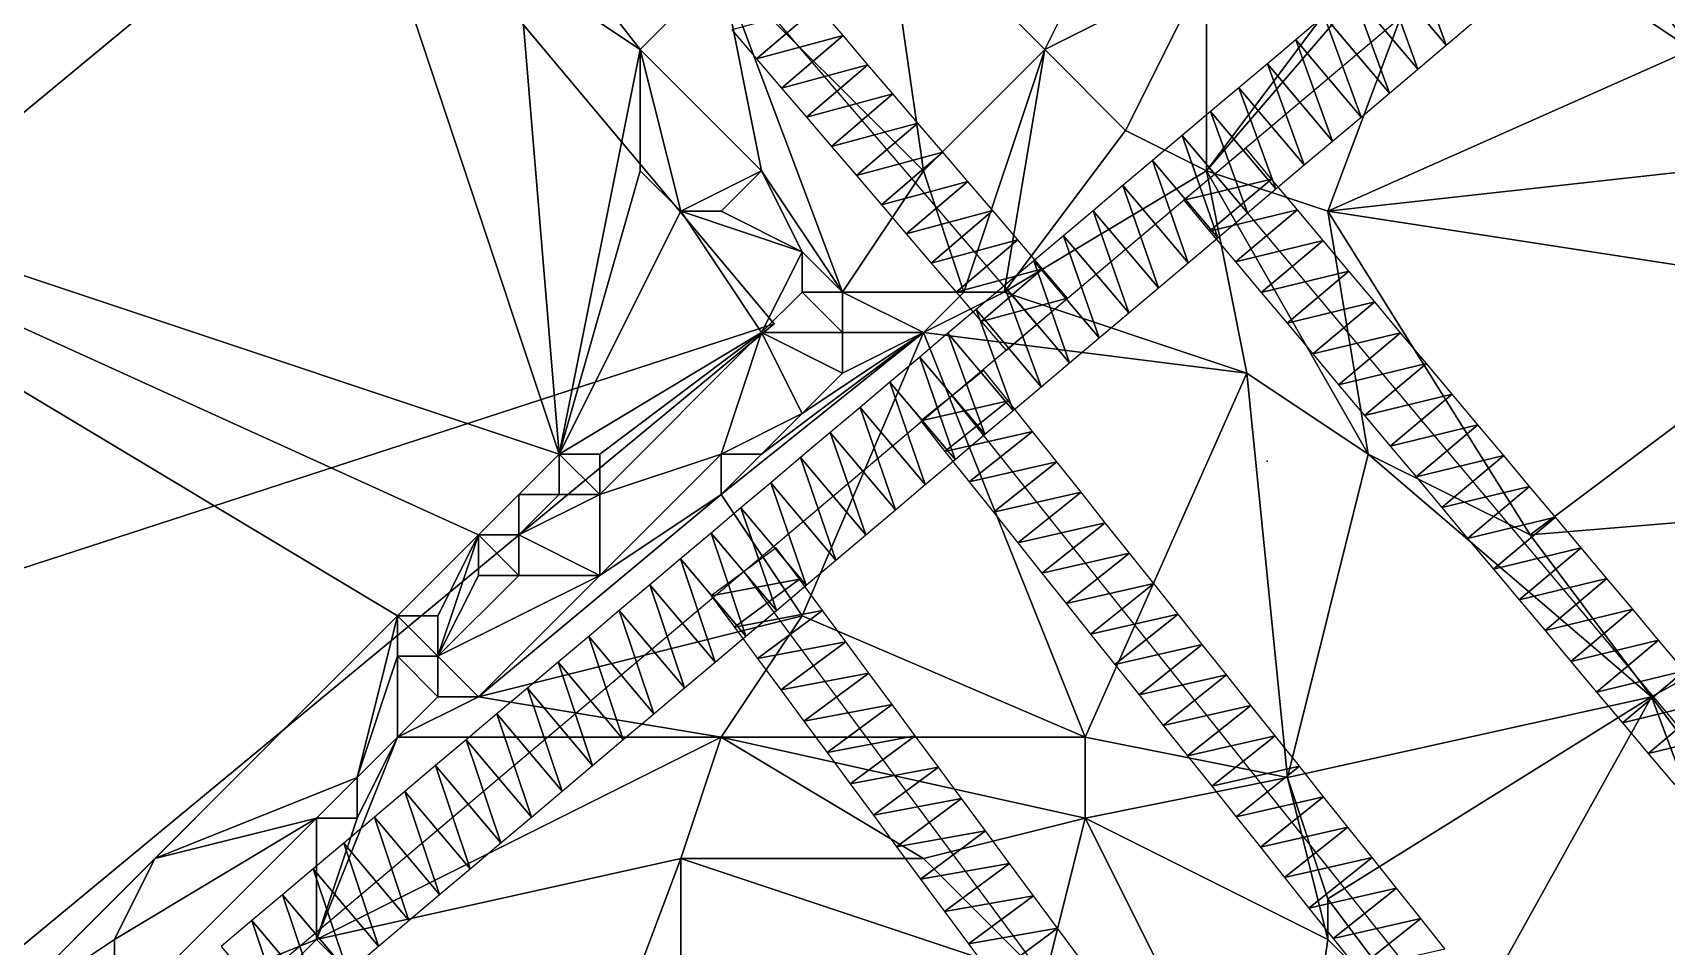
# Model space of a CAD drawing. Header units: metres. Extents: x -1103 to 901, y -902 to 905.
# Drawn here: x 2 to 82.7, y 815.7 to 860.8 of the extents above; entities that cross this region are included whole.
import ezdxf

# ---------------------------------------------------------------- set-up
doc = ezdxf.new("R2010")
doc.units = ezdxf.units.M
for name, color, linetype in [('OSM_BUILDING_FOOTPRINTS', 7, 'CONTINUOUS'), ('OSM_BUILDING_ROOFS', 1, 'CONTINUOUS'), ('OSM_BUILDING_WALLS', 8, 'CONTINUOUS'), ('OSM_ROAD_AXES', 2, 'CONTINUOUS'), ('OSM_ROAD_SURFACE', 9, 'CONTINUOUS'), ('OSM_TERRAIN', 3, 'CONTINUOUS'), ('OSM_TREES', 3, 'CONTINUOUS')]:
    doc.layers.add(name, color=color, linetype=linetype)

msp = doc.modelspace()

# ---------------------------------------------------------------- linework, layer by layer
at = {"layer": 'OSM_BUILDING_FOOTPRINTS'}
msp.add_polyline3d([(18.25, 870.741, 10.543), (38.622, 846.444, 10.543), (-22.97, 795.484, 10.543), (-43.342, 819.781, 10.543), (18.25, 870.741, 10.543)], close=True, dxfattribs=at)
at = {"layer": 'OSM_BUILDING_ROOFS'}
for points in [[(38.622, 846.444, 34.943), (18.25, 870.741, 34.943), (-43.342, 819.781, 34.943)], [(38.622, 846.444, 34.943), (-43.342, 819.781, 34.943), (-22.97, 795.484, 34.943)]]:
    msp.add_3dface(points, dxfattribs=at)
at = {"layer": 'OSM_BUILDING_WALLS'}
for points in [[(18.25, 870.741, 10.543), (-43.342, 819.781, 10.543), (-43.342, 819.781, 34.943)], [(18.25, 870.741, 10.543), (-43.342, 819.781, 34.943), (18.25, 870.741, 34.943)], [(38.622, 846.444, 10.543), (18.25, 870.741, 10.543), (18.25, 870.741, 34.943)], [(38.622, 846.444, 10.543), (18.25, 870.741, 34.943), (38.622, 846.444, 34.943)], [(-22.97, 795.484, 10.543), (38.622, 846.444, 10.543), (38.622, 846.444, 34.943)], [(-22.97, 795.484, 10.543), (38.622, 846.444, 34.943), (-22.97, 795.484, 34.943)]]:
    msp.add_3dface(points, dxfattribs=at)
at = {"layer": 'OSM_ROAD_AXES'}
for points in [[(122.704, 900, 14.924), (119.46, 899.394, 14.933), (106.482, 892.704, 14.527), (74.459, 865.687, 12.272), (60.41, 853.832, 10.881), (51.611, 846.411, 10.251), (47.432, 842.883, 10.112), (37.119, 834.18, 9.665), (-27.977, 779.25, 22.168), (-47.145, 763.081, 20.766), (-119.813, 701.759, 11.666), (-283.232, 563.809, 11.554), (-361.261, 499.721, 16.837), (-381.478, 480.954, 12.537), (-457.418, 416.977, 14.011)], [(51.611, 846.411, 10.251), (36.809, 863.718, 12.188), (5.789, 900, 13.1)], [(60.41, 853.832, 10.881), (87.204, 821.915, 12.558), (89.868, 818.089, 12.807), (91.206, 815.435, 12.971), (91.349, 813.223, 13.067), (90.023, 811.752, 13.085), (81.865, 805.869, 13.694), (79.942, 805.271, 13.781), (78.162, 805.57, 13.688), (76.228, 806.753, 13.538), (47.432, 842.883, 10.112)], [(37.119, 834.18, 9.665), (46.283, 821.772, 9.811), (55.778, 808.954, 11.982), (62.443, 800.56, 13.729), (66.157, 794.677, 14.245)]]:
    msp.add_polyline3d(points, dxfattribs=at)
at = {"layer": 'OSM_ROAD_SURFACE'}
for points in [[(70.037, 865.226, 12.06), (68.632, 864.041, 11.938), (71.856, 860.22, 11.775)], [(70.037, 865.226, 12.06), (71.856, 860.22, 11.775), (73.261, 861.405, 11.946)], [(68.632, 864.041, 11.938), (67.227, 862.855, 11.722), (70.452, 859.034, 11.604)], [(68.632, 864.041, 11.938), (70.452, 859.034, 11.604), (71.856, 860.22, 11.775)], [(67.227, 862.855, 11.722), (65.822, 861.67, 11.5), (69.047, 857.848, 11.432)], [(67.227, 862.855, 11.722), (69.047, 857.848, 11.432), (70.452, 859.034, 11.604)], [(40.796, 862.134, 11.922), (36.523, 860.976, 12.015), (37.756, 859.534, 11.862)], [(42.03, 860.691, 11.727), (40.796, 862.134, 11.922), (37.756, 859.534, 11.862)], [(65.822, 861.67, 11.5), (64.417, 860.484, 11.387), (67.642, 856.663, 11.266)], [(65.822, 861.67, 11.5), (67.642, 856.663, 11.266), (69.047, 857.848, 11.432)], [(42.03, 860.691, 11.727), (37.756, 859.534, 11.862), (38.99, 858.092, 11.674)], [(43.263, 859.249, 11.532), (42.03, 860.691, 11.727), (38.99, 858.092, 11.674)], [(64.417, 860.484, 11.387), (63.012, 859.299, 11.29), (66.237, 855.477, 11.144)], [(64.417, 860.484, 11.387), (66.237, 855.477, 11.144), (67.642, 856.663, 11.266)], [(43.263, 859.249, 11.532), (38.99, 858.092, 11.674), (40.223, 856.649, 11.485)], [(44.497, 857.807, 11.337), (43.263, 859.249, 11.532), (40.223, 856.649, 11.485)], [(63.012, 859.299, 11.29), (61.607, 858.113, 11.193), (64.832, 854.292, 11.021)], [(63.012, 859.299, 11.29), (64.832, 854.292, 11.021), (66.237, 855.477, 11.144)], [(61.607, 858.113, 11.193), (60.202, 856.928, 11.097), (63.427, 853.106, 10.899)], [(61.607, 858.113, 11.193), (63.427, 853.106, 10.899), (64.832, 854.292, 11.021)], [(44.497, 857.807, 11.337), (40.223, 856.649, 11.485), (41.457, 855.207, 11.297)], [(45.73, 856.364, 11.143), (44.497, 857.807, 11.337), (41.457, 855.207, 11.297)], [(45.73, 856.364, 11.143), (41.457, 855.207, 11.297), (42.69, 853.765, 11.109)], [(46.963, 854.922, 10.959), (45.73, 856.364, 11.143), (42.69, 853.765, 11.109)], [(60.202, 856.928, 11.097), (58.798, 855.742, 10.961), (62.022, 851.921, 10.9)], [(60.202, 856.928, 11.097), (62.022, 851.921, 10.9), (63.427, 853.106, 10.899)], [(58.798, 855.742, 10.961), (57.331, 854.506, 10.833), (60.555, 850.684, 10.747)], [(58.798, 855.742, 10.961), (60.555, 850.684, 10.747), (62.022, 851.921, 10.9)], [(46.963, 854.922, 10.959), (42.69, 853.765, 11.109), (43.924, 852.322, 10.921)], [(48.197, 853.48, 10.92), (46.963, 854.922, 10.959), (43.924, 852.322, 10.921)], [(58.878, 852.546, 10.822), (63.217, 853.598, 10.94), (61.941, 855.117, 11.061)], [(57.331, 854.506, 10.833), (55.865, 853.269, 10.734), (59.088, 849.447, 10.635)], [(57.331, 854.506, 10.833), (59.088, 849.447, 10.635), (60.555, 850.684, 10.747)], [(48.197, 853.48, 10.92), (43.924, 852.322, 10.921), (45.157, 850.88, 10.8)], [(49.43, 852.038, 10.866), (48.197, 853.48, 10.92), (45.157, 850.88, 10.8)], [(55.865, 853.269, 10.734), (54.398, 852.032, 10.635), (57.622, 848.21, 10.523)], [(55.865, 853.269, 10.734), (57.622, 848.21, 10.523), (59.088, 849.447, 10.635)], [(58.878, 852.546, 10.822), (60.154, 851.026, 10.758), (63.217, 853.598, 10.94)], [(60.154, 851.026, 10.758), (64.493, 852.078, 10.857), (63.217, 853.598, 10.94)], [(49.43, 852.038, 10.866), (45.157, 850.88, 10.8), (46.39, 849.438, 10.73)], [(50.664, 850.595, 10.534), (49.43, 852.038, 10.866), (46.39, 849.438, 10.73)], [(54.398, 852.032, 10.635), (52.932, 850.796, 10.535), (56.155, 846.973, 10.411)], [(54.398, 852.032, 10.635), (56.155, 846.973, 10.411), (57.622, 848.21, 10.523)], [(60.154, 851.026, 10.758), (61.43, 849.506, 10.747), (64.493, 852.078, 10.857)], [(61.43, 849.506, 10.747), (65.769, 850.558, 10.832), (64.493, 852.078, 10.857)], [(52.932, 850.796, 10.535), (51.465, 849.559, 10.436), (54.689, 845.737, 10.322)], [(52.932, 850.796, 10.535), (54.689, 845.737, 10.322), (56.155, 846.973, 10.411)], [(50.664, 850.595, 10.534), (46.39, 849.438, 10.73), (47.624, 847.996, 10.66)], [(51.897, 849.153, 10.444), (50.664, 850.595, 10.534), (47.624, 847.996, 10.66)], [(61.43, 849.506, 10.747), (62.706, 847.986, 10.779), (65.769, 850.558, 10.832)], [(62.706, 847.986, 10.779), (67.045, 849.038, 10.85), (65.769, 850.558, 10.832)], [(51.897, 849.153, 10.444), (47.624, 847.996, 10.66), (48.857, 846.553, 10.269)], [(53.131, 847.711, 10.385), (51.897, 849.153, 10.444), (48.857, 846.553, 10.269)], [(51.465, 849.559, 10.436), (49.998, 848.322, 10.364), (53.223, 844.5, 10.27)], [(51.465, 849.559, 10.436), (53.223, 844.5, 10.27), (54.689, 845.737, 10.322)], [(62.706, 847.986, 10.779), (63.982, 846.466, 10.812), (67.045, 849.038, 10.85)], [(63.982, 846.466, 10.812), (68.321, 847.518, 10.904), (67.045, 849.038, 10.85)], [(49.998, 848.322, 10.364), (48.605, 847.145, 10.283), (51.831, 843.325, 10.226)], [(49.998, 848.322, 10.364), (51.831, 843.325, 10.226), (53.223, 844.5, 10.27)], [(53.131, 847.711, 10.385), (48.857, 846.553, 10.269), (50.091, 845.111, 10.245)], [(63.982, 846.466, 10.812), (65.257, 844.946, 10.833), (68.321, 847.518, 10.904)], [(65.257, 844.946, 10.833), (69.597, 845.999, 10.957), (68.321, 847.518, 10.904)], [(48.605, 847.145, 10.283), (47.212, 845.969, 10.229), (50.438, 842.149, 10.183)], [(48.605, 847.145, 10.283), (50.438, 842.149, 10.183), (51.831, 843.325, 10.226)], [(47.212, 845.969, 10.229), (45.82, 844.794, 10.169), (49.045, 840.973, 10.139)], [(47.212, 845.969, 10.229), (49.045, 840.973, 10.139), (50.438, 842.149, 10.183)], [(65.257, 844.946, 10.833), (66.533, 843.427, 10.808), (69.597, 845.999, 10.957)], [(66.533, 843.427, 10.808), (70.873, 844.479, 11.014), (69.597, 845.999, 10.957)], [(45.82, 844.794, 10.169), (44.347, 843.55, 10.101), (47.571, 839.729, 10.071)], [(45.82, 844.794, 10.169), (47.571, 839.729, 10.071), (49.045, 840.973, 10.139)], [(66.533, 843.427, 10.808), (67.809, 841.907, 10.793), (70.873, 844.479, 11.014)], [(67.809, 841.907, 10.793), (72.149, 842.959, 11.073), (70.873, 844.479, 11.014)], [(44.347, 843.55, 10.101), (42.873, 842.307, 10.045), (46.098, 838.486, 9.98)], [(44.347, 843.55, 10.101), (46.098, 838.486, 9.98), (47.571, 839.729, 10.071)], [(50.196, 842.624, 10.19), (48.996, 844.13, 10.209), (45.868, 841.637, 10.071)], [(50.196, 842.624, 10.19), (45.868, 841.637, 10.071), (47.068, 840.131, 10.066)], [(51.396, 841.119, 10.172), (50.196, 842.624, 10.19), (47.068, 840.131, 10.066)], [(67.809, 841.907, 10.793), (69.085, 840.387, 10.847), (72.149, 842.959, 11.073)], [(69.085, 840.387, 10.847), (73.425, 841.439, 11.132), (72.149, 842.959, 11.073)], [(42.873, 842.307, 10.045), (41.4, 841.064, 9.99), (44.625, 837.243, 9.888)], [(42.873, 842.307, 10.045), (44.625, 837.243, 9.888), (46.098, 838.486, 9.98)], [(41.4, 841.064, 9.99), (39.927, 839.82, 9.934), (43.151, 835.999, 9.796)], [(41.4, 841.064, 9.99), (43.151, 835.999, 9.796), (44.625, 837.243, 9.888)], [(51.396, 841.119, 10.172), (47.068, 840.131, 10.066), (48.268, 838.626, 10.061)], [(52.596, 839.613, 10.153), (51.396, 841.119, 10.172), (48.268, 838.626, 10.061)], [(69.085, 840.387, 10.847), (70.361, 838.867, 10.901), (73.425, 841.439, 11.132)], [(70.361, 838.867, 10.901), (74.701, 839.919, 11.191), (73.425, 841.439, 11.132)], [(39.927, 839.82, 9.934), (38.453, 838.577, 9.879), (41.678, 834.756, 9.704)], [(39.927, 839.82, 9.934), (41.678, 834.756, 9.704), (43.151, 835.999, 9.796)], [(52.596, 839.613, 10.153), (48.268, 838.626, 10.061), (49.468, 837.12, 10.056)], [(53.796, 838.108, 10.134), (52.596, 839.613, 10.153), (49.468, 837.12, 10.056)], [(70.361, 838.867, 10.901), (71.637, 837.347, 11.045), (74.701, 839.919, 11.191)], [(71.637, 837.347, 11.045), (75.977, 838.399, 11.25), (74.701, 839.919, 11.191)], [(38.453, 838.577, 9.879), (36.98, 837.334, 9.823), (40.205, 833.512, 9.63)], [(38.453, 838.577, 9.879), (40.205, 833.512, 9.63), (41.678, 834.756, 9.704)], [(53.796, 838.108, 10.134), (49.468, 837.12, 10.056), (50.667, 835.615, 10.04)], [(54.995, 836.603, 10.115), (53.796, 838.108, 10.134), (50.667, 835.615, 10.04)], [(71.637, 837.347, 11.045), (72.913, 835.828, 11.195), (75.977, 838.399, 11.25)], [(72.913, 835.828, 11.195), (77.253, 836.88, 11.31), (75.977, 838.399, 11.25)], [(36.98, 837.334, 9.823), (35.507, 836.09, 9.822), (38.731, 832.269, 9.608)], [(36.98, 837.334, 9.823), (38.731, 832.269, 9.608), (40.205, 833.512, 9.63)], [(35.507, 836.09, 9.822), (33.993, 834.813, 9.838), (37.217, 830.992, 9.612)], [(35.507, 836.09, 9.822), (37.217, 830.992, 9.612), (38.731, 832.269, 9.608)], [(54.995, 836.603, 10.115), (50.667, 835.615, 10.04), (51.867, 834.11, 10.021)], [(56.195, 835.097, 10.096), (54.995, 836.603, 10.115), (51.867, 834.11, 10.021)], [(72.913, 835.828, 11.195), (74.189, 834.308, 11.316), (77.253, 836.88, 11.31)], [(74.189, 834.308, 11.316), (78.528, 835.36, 11.434), (77.253, 836.88, 11.31)], [(35.51, 832.992, 9.737), (39.873, 833.817, 9.645), (38.728, 835.368, 9.723)], [(74.189, 834.308, 11.316), (75.465, 832.788, 11.434), (78.528, 835.36, 11.434)], [(75.465, 832.788, 11.434), (79.804, 833.84, 11.595), (78.528, 835.36, 11.434)], [(33.993, 834.813, 9.838), (32.479, 833.535, 9.855), (35.703, 829.714, 9.594)], [(33.993, 834.813, 9.838), (35.703, 829.714, 9.594), (37.217, 830.992, 9.612)], [(56.195, 835.097, 10.096), (51.867, 834.11, 10.021), (53.067, 832.604, 10.002)], [(57.395, 833.592, 10.079), (56.195, 835.097, 10.096), (53.067, 832.604, 10.002)], [(35.51, 832.992, 9.737), (36.656, 831.441, 9.656), (39.873, 833.817, 9.645)], [(36.656, 831.441, 9.656), (41.019, 832.266, 9.602), (39.873, 833.817, 9.645)], [(75.465, 832.788, 11.434), (76.741, 831.268, 11.552), (79.804, 833.84, 11.595)], [(76.741, 831.268, 11.552), (81.08, 832.32, 11.756), (79.804, 833.84, 11.595)], [(32.479, 833.535, 9.855), (30.965, 832.258, 9.871), (34.19, 828.437, 9.576)], [(32.479, 833.535, 9.855), (34.19, 828.437, 9.576), (35.703, 829.714, 9.594)], [(57.395, 833.592, 10.079), (53.067, 832.604, 10.002), (54.267, 831.099, 9.983)], [(58.595, 832.086, 10.21), (57.395, 833.592, 10.079), (54.267, 831.099, 9.983)], [(30.965, 832.258, 9.871), (29.451, 830.981, 9.887), (32.676, 827.159, 9.557)], [(30.965, 832.258, 9.871), (32.676, 827.159, 9.557), (34.19, 828.437, 9.576)], [(36.656, 831.441, 9.656), (37.801, 829.89, 9.514), (41.019, 832.266, 9.602)], [(37.801, 829.89, 9.514), (42.164, 830.715, 9.599), (41.019, 832.266, 9.602)], [(58.595, 832.086, 10.21), (54.267, 831.099, 9.983), (55.467, 829.593, 9.964)], [(59.795, 830.581, 10.341), (58.595, 832.086, 10.21), (55.467, 829.593, 9.964)], [(76.741, 831.268, 11.552), (78.017, 829.748, 11.67), (81.08, 832.32, 11.756)], [(78.017, 829.748, 11.67), (82.356, 830.8, 11.917), (81.08, 832.32, 11.756)], [(29.451, 830.981, 9.887), (27.937, 829.703, 9.903), (31.162, 825.882, 9.615)], [(29.451, 830.981, 9.887), (31.162, 825.882, 9.615), (32.676, 827.159, 9.557)], [(37.801, 829.89, 9.514), (38.947, 828.338, 9.463), (42.164, 830.715, 9.599)], [(38.947, 828.338, 9.463), (43.31, 829.164, 9.606), (42.164, 830.715, 9.599)], [(59.795, 830.581, 10.341), (55.467, 829.593, 9.964), (56.666, 828.088, 10.085)], [(60.994, 829.076, 10.472), (59.795, 830.581, 10.341), (56.666, 828.088, 10.085)], [(78.017, 829.748, 11.67), (79.293, 828.228, 11.788), (82.356, 830.8, 11.917)], [(79.293, 828.228, 11.788), (83.632, 829.28, 12.078), (82.356, 830.8, 11.917)], [(27.937, 829.703, 9.903), (26.423, 828.426, 9.913), (29.648, 824.604, 9.756)], [(27.937, 829.703, 9.903), (29.648, 824.604, 9.756), (31.162, 825.882, 9.615)], [(38.947, 828.338, 9.463), (40.092, 826.787, 9.47), (43.31, 829.164, 9.606)], [(40.092, 826.787, 9.47), (44.455, 827.613, 9.613), (43.31, 829.164, 9.606)], [(60.994, 829.076, 10.472), (56.666, 828.088, 10.085), (57.866, 826.583, 10.216)], [(62.194, 827.57, 10.603), (60.994, 829.076, 10.472), (57.866, 826.583, 10.216)], [(79.293, 828.228, 11.788), (80.569, 826.709, 12.015), (83.632, 829.28, 12.078)], [(80.569, 826.709, 12.015), (84.908, 827.761, 12.234), (83.632, 829.28, 12.078)], [(26.423, 828.426, 9.913), (24.91, 827.148, 9.949), (28.134, 823.327, 9.896)], [(26.423, 828.426, 9.913), (28.134, 823.327, 9.896), (29.648, 824.604, 9.756)], [(40.092, 826.787, 9.47), (41.237, 825.236, 9.546), (44.455, 827.613, 9.613)], [(41.237, 825.236, 9.546), (45.601, 826.062, 9.62), (44.455, 827.613, 9.613)], [(62.194, 827.57, 10.603), (57.866, 826.583, 10.216), (59.066, 825.077, 10.347)], [(63.394, 826.065, 10.735), (62.194, 827.57, 10.603), (59.066, 825.077, 10.347)], [(80.569, 826.709, 12.015), (81.845, 825.189, 12.185), (84.908, 827.761, 12.234)], [(81.845, 825.189, 12.185), (86.184, 826.241, 12.389), (84.908, 827.761, 12.234)], [(24.91, 827.148, 9.949), (23.396, 825.871, 10.055), (26.62, 822.05, 10.037)], [(24.91, 827.148, 9.949), (26.62, 822.05, 10.037), (28.134, 823.327, 9.896)], [(23.396, 825.871, 10.055), (21.882, 824.593, 10.195), (25.106, 820.772, 10.177)], [(23.396, 825.871, 10.055), (25.106, 820.772, 10.177), (26.62, 822.05, 10.037)], [(41.237, 825.236, 9.546), (42.383, 823.685, 9.653), (45.601, 826.062, 9.62)], [(42.383, 823.685, 9.653), (46.746, 824.511, 9.761), (45.601, 826.062, 9.62)], [(63.394, 826.065, 10.735), (59.066, 825.077, 10.347), (60.266, 823.572, 10.548)], [(64.594, 824.559, 10.848), (63.394, 826.065, 10.735), (60.266, 823.572, 10.548)], [(81.845, 825.189, 12.185), (83.121, 823.669, 12.307), (86.184, 826.241, 12.389)], [(21.882, 824.593, 10.195), (20.368, 823.316, 10.336), (23.593, 819.495, 10.325)], [(21.882, 824.593, 10.195), (23.593, 819.495, 10.325), (25.106, 820.772, 10.177)], [(42.383, 823.685, 9.653), (43.528, 822.134, 9.742), (46.746, 824.511, 9.761)], [(43.528, 822.134, 9.742), (47.891, 822.961, 9.89), (46.746, 824.511, 9.761)], [(64.594, 824.559, 10.848), (60.266, 823.572, 10.548), (61.466, 822.066, 10.808)], [(65.794, 823.054, 11.131), (64.594, 824.559, 10.848), (61.466, 822.066, 10.808)], [(20.368, 823.316, 10.336), (18.854, 822.039, 10.477), (22.079, 818.217, 10.478)], [(20.368, 823.316, 10.336), (22.079, 818.217, 10.478), (23.593, 819.495, 10.325)], [(43.528, 822.134, 9.742), (44.675, 820.582, 9.844), (47.891, 822.961, 9.89)], [(44.675, 820.582, 9.844), (49.077, 821.36, 9.982), (47.891, 822.961, 9.89)], [(65.794, 823.054, 11.131), (61.466, 822.066, 10.808), (62.666, 820.561, 11.08)], [(66.993, 821.549, 11.469), (65.794, 823.054, 11.131), (62.666, 820.561, 11.08)], [(18.854, 822.039, 10.477), (17.34, 820.761, 10.604), (20.565, 816.94, 10.638)], [(18.854, 822.039, 10.477), (20.565, 816.94, 10.638), (22.079, 818.217, 10.478)], [(66.993, 821.549, 11.469), (62.666, 820.561, 11.08), (63.865, 819.056, 11.352)], [(68.193, 820.043, 11.806), (66.993, 821.549, 11.469), (63.865, 819.056, 11.352)], [(17.34, 820.761, 10.604), (15.826, 819.484, 10.742), (19.051, 815.662, 10.872)], [(17.34, 820.761, 10.604), (19.051, 815.662, 10.872), (20.565, 816.94, 10.638)], [(44.675, 820.582, 9.844), (45.862, 818.979, 10.078), (49.077, 821.36, 9.982)], [(45.862, 818.979, 10.078), (50.264, 819.758, 10.193), (49.077, 821.36, 9.982)], [(68.193, 820.043, 11.806), (63.865, 819.056, 11.352), (65.065, 817.55, 11.624)], [(69.393, 818.538, 12.086), (68.193, 820.043, 11.806), (65.065, 817.55, 11.624)], [(15.826, 819.484, 10.742), (14.313, 818.206, 11.039), (17.537, 814.385, 11.107)], [(15.826, 819.484, 10.742), (17.537, 814.385, 11.107), (19.051, 815.662, 10.872)], [(45.862, 818.979, 10.078), (47.049, 817.377, 10.365), (50.264, 819.758, 10.193)], [(47.049, 817.377, 10.365), (51.45, 818.156, 10.457), (50.264, 819.758, 10.193)], [(69.393, 818.538, 12.086), (65.065, 817.55, 11.624), (66.265, 816.045, 11.939)], [(70.593, 817.032, 12.341), (69.393, 818.538, 12.086), (66.265, 816.045, 11.939)], [(14.313, 818.206, 11.039), (12.799, 816.929, 11.335), (16.023, 813.107, 11.364)], [(14.313, 818.206, 11.039), (16.023, 813.107, 11.364), (17.537, 814.385, 11.107)], [(47.049, 817.377, 10.365), (48.236, 815.774, 10.652), (51.45, 818.156, 10.457)], [(48.236, 815.774, 10.652), (52.637, 816.553, 10.721), (51.45, 818.156, 10.457)], [(12.799, 816.929, 11.335), (11.285, 815.651, 11.632), (14.509, 811.83, 11.62)], [(12.799, 816.929, 11.335), (14.509, 811.83, 11.62), (16.023, 813.107, 11.364)], [(70.593, 817.032, 12.341), (66.265, 816.045, 11.939), (67.465, 814.539, 12.206)], [(71.793, 815.527, 12.596), (70.593, 817.032, 12.341), (67.465, 814.539, 12.206)], [(48.236, 815.774, 10.652), (49.423, 814.172, 10.934), (52.637, 816.553, 10.721)], [(49.423, 814.172, 10.934), (53.824, 814.951, 11.051), (52.637, 816.553, 10.721)]]:
    msp.add_3dface(points, dxfattribs=at)
at = {"layer": 'OSM_TERRAIN'}
for points in [[(-20, 856, 12.916), (18, 878, 13.856), (0, 882, 13.805)], [(-20, 856, 12.916), (18, 870, 12.887), (18, 878, 13.856)], [(26, 864, 12.862), (32, 860, 12.259), (18, 878, 13.856)], [(18, 878, 13.856), (32, 860, 12.259), (36, 864, 12.248)], [(84, 860, 12.469), (90, 878, 13.659), (78, 868, 12.55)], [(28, 840, 12.887), (18, 870, 12.887), (-20, 856, 12.916)], [(28, 840, 12.887), (26, 864, 12.862), (18, 870, 12.887)], [(46, 854, 10.841), (44, 868, 12.344), (36, 864, 12.248)], [(46, 854, 10.841), (52, 860, 11.274), (44, 868, 12.344)], [(44, 868, 12.344), (52, 860, 11.274), (54, 864, 12.315)], [(60, 854, 10.889), (66, 852, 10.78), (72, 868, 12.281)], [(60, 854, 10.889), (72, 868, 12.281), (66, 862, 11.455)], [(66, 852, 10.78), (84, 860, 12.469), (72, 868, 12.281)], [(72, 868, 12.281), (84, 860, 12.469), (78, 868, 12.55)], [(28, 840, 12.887), (32, 860, 12.259), (26, 864, 12.862)], [(32, 860, 12.259), (38, 854, 11.29), (36, 864, 12.248)], [(38, 854, 11.29), (42, 848, 10.704), (36, 864, 12.248)], [(42, 848, 10.704), (46, 854, 10.841), (36, 864, 12.248)], [(52, 860, 11.274), (56, 856, 10.765), (60, 864, 11.412)], [(60, 864, 11.412), (54, 864, 12.315), (52, 860, 11.274)], [(60, 854, 10.889), (60, 864, 11.412), (56, 856, 10.765)], [(60, 854, 10.889), (66, 862, 11.455), (60, 864, 11.412)], [(28, 840, 12.887), (32, 854, 12.887), (32, 860, 12.259)], [(32, 854, 12.887), (34, 852, 12.876), (32, 860, 12.259)], [(34, 852, 12.876), (38, 854, 11.29), (32, 860, 12.259)], [(48, 848, 10.605), (52, 860, 11.274), (46, 854, 10.841)], [(48, 848, 10.605), (50, 848, 10.278), (52, 860, 11.274)], [(50, 848, 10.278), (56, 856, 10.765), (52, 860, 11.274)], [(66, 852, 10.78), (84, 854, 12.14), (84, 860, 12.469)], [(0, 812, 12.875), (20, 832, 12.887), (-20, 856, 12.916)], [(20, 832, 12.887), (24, 836, 12.887), (-20, 856, 12.916)], [(24, 836, 12.887), (28, 840, 12.887), (-20, 856, 12.916)], [(50, 848, 10.278), (60, 854, 10.889), (56, 856, 10.765)], [(34, 852, 12.876), (32, 854, 12.887), (28, 840, 12.887)], [(36, 852, 12.216), (38, 854, 11.29), (34, 852, 12.876)], [(36, 852, 12.216), (40, 850, 11.142), (38, 854, 11.29)], [(40, 850, 11.142), (42, 848, 10.704), (38, 854, 11.29)], [(42, 848, 10.704), (48, 848, 10.605), (46, 854, 10.841)], [(62, 844, 10.317), (60, 854, 10.889), (50, 848, 10.278)], [(62, 844, 10.317), (68, 840, 10.727), (60, 854, 10.889)], [(60, 854, 10.889), (68, 840, 10.727), (66, 852, 10.78)], [(92, 848, 12.638), (84, 854, 12.14), (66, 852, 10.78)], [(28, 840, 12.887), (38, 846, 12.887), (34, 852, 12.876)], [(38, 846, 12.887), (40, 850, 11.142), (34, 852, 12.876)], [(34, 852, 12.876), (40, 850, 11.142), (36, 852, 12.216)], [(68, 840, 10.727), (76, 836, 11.144), (66, 852, 10.78)], [(76, 836, 11.144), (92, 848, 12.638), (66, 852, 10.78)], [(38, 846, 12.887), (40, 848, 11.709), (40, 850, 11.142)], [(40, 848, 11.709), (42, 848, 10.704), (40, 850, 11.142)], [(38, 846, 12.887), (42, 846, 10.722), (40, 848, 11.709)], [(42, 846, 10.722), (42, 848, 10.704), (40, 848, 11.709)], [(46, 846, 10.164), (42, 848, 10.704), (42, 846, 10.722)], [(46, 846, 10.164), (48, 848, 10.605), (42, 848, 10.704)], [(62, 844, 10.317), (50, 848, 10.278), (46, 846, 10.164)], [(46, 846, 10.164), (50, 848, 10.278), (48, 848, 10.605)], [(76, 836, 11.144), (100, 838, 13.16), (92, 848, 12.638)], [(28, 840, 12.887), (30, 840, 12.887), (38, 846, 12.887)], [(30, 838, 12.218), (36, 840, 10.448), (38, 846, 12.887)], [(30, 838, 12.218), (38, 846, 12.887), (30, 840, 12.887)], [(40, 832, 9.508), (46, 846, 10.164), (36, 838, 9.808)], [(36, 838, 9.808), (46, 846, 10.164), (38, 840, 9.871)], [(36, 840, 10.448), (40, 842, 9.973), (38, 846, 12.887)], [(46, 846, 10.164), (40, 842, 9.973), (38, 840, 9.871)], [(40, 842, 9.973), (42, 844, 10.089), (38, 846, 12.887)], [(42, 844, 10.089), (42, 846, 10.722), (38, 846, 12.887)], [(40, 832, 9.508), (54, 826, 9.816), (46, 846, 10.164)], [(40, 842, 9.973), (46, 846, 10.164), (42, 844, 10.089)], [(42, 844, 10.089), (46, 846, 10.164), (42, 846, 10.722)], [(54, 826, 9.816), (62, 844, 10.317), (46, 846, 10.164)], [(54, 826, 9.816), (64, 824, 10.768), (62, 844, 10.317)], [(64, 824, 10.768), (68, 840, 10.727), (62, 844, 10.317)], [(36, 840, 10.448), (38, 840, 9.871), (40, 842, 9.973)], [(24, 836, 12.887), (26, 838, 12.887), (28, 840, 12.887)], [(26, 838, 12.887), (28, 838, 12.887), (28, 840, 12.887)], [(28, 838, 12.887), (30, 838, 12.218), (28, 840, 12.887)], [(30, 838, 12.218), (30, 840, 12.887), (28, 840, 12.887)], [(30, 834, 9.913), (36, 838, 9.808), (36, 840, 10.448)], [(30, 834, 9.913), (36, 840, 10.448), (30, 838, 12.218)], [(36, 838, 9.808), (38, 840, 9.871), (36, 840, 10.448)], [(64, 824, 10.768), (82, 828, 11.929), (68, 840, 10.727)], [(68, 840, 10.727), (82, 828, 11.929), (76, 836, 11.144)], [(24, 828, 9.94), (40, 832, 9.508), (36, 838, 9.808)], [(24, 828, 9.94), (36, 838, 9.808), (30, 834, 9.913)], [(24, 836, 12.887), (26, 836, 12.887), (26, 838, 12.887)], [(26, 836, 12.887), (28, 838, 12.887), (26, 838, 12.887)], [(26, 836, 12.887), (30, 834, 9.913), (30, 838, 12.218)], [(26, 836, 12.887), (30, 838, 12.218), (28, 838, 12.887)], [(82, 828, 11.929), (100, 838, 13.16), (76, 836, 11.144)], [(88, 820, 12.685), (100, 838, 13.16), (82, 828, 11.929)], [(20, 832, 12.887), (22, 832, 12.548), (24, 836, 12.887)], [(22, 832, 12.548), (22, 830, 11.511), (24, 836, 12.887)], [(22, 830, 11.511), (24, 834, 12.717), (24, 836, 12.887)], [(24, 834, 12.717), (26, 834, 11.865), (24, 836, 12.887)], [(26, 834, 11.865), (26, 836, 12.887), (24, 836, 12.887)], [(30, 834, 9.913), (26, 836, 12.887), (26, 834, 11.865)], [(24, 828, 9.94), (30, 834, 9.913), (22, 830, 11.511)], [(22, 830, 11.511), (30, 834, 9.913), (26, 834, 11.865)], [(22, 830, 11.511), (26, 834, 11.865), (24, 834, 12.717)], [(8, 820, 12.511), (20, 832, 12.887), (0, 812, 12.875)], [(8, 820, 12.511), (18, 824, 10.311), (20, 832, 12.887)], [(18, 824, 10.311), (20, 830, 12.378), (20, 832, 12.887)], [(20, 830, 12.378), (22, 830, 11.511), (20, 832, 12.887)], [(22, 830, 11.511), (22, 832, 12.548), (20, 832, 12.887)], [(36, 826, 9.286), (40, 832, 9.508), (24, 828, 9.94)], [(36, 826, 9.286), (54, 826, 9.816), (40, 832, 9.508)], [(18, 824, 10.311), (20, 826, 10.192), (20, 830, 12.378)], [(20, 826, 10.192), (22, 828, 10.325), (20, 830, 12.378)], [(20, 830, 12.378), (22, 828, 10.325), (22, 830, 11.511)], [(22, 828, 10.325), (24, 828, 9.94), (22, 830, 11.511)], [(36, 826, 9.286), (24, 828, 9.94), (20, 826, 10.192)], [(20, 826, 10.192), (24, 828, 9.94), (22, 828, 10.325)], [(66, 818, 11.843), (82, 828, 11.929), (64, 824, 10.768)], [(72, 810, 13.172), (82, 828, 11.929), (66, 818, 11.843)], [(72, 810, 13.172), (88, 812, 13.157), (82, 828, 11.929)], [(82, 828, 11.929), (88, 812, 13.157), (88, 820, 12.685)], [(16, 816, 10.848), (34, 820, 9.778), (36, 826, 9.286)], [(16, 816, 10.848), (20, 826, 10.192), (18, 822, 10.467)], [(16, 816, 10.848), (36, 826, 9.286), (20, 826, 10.192)], [(18, 822, 10.467), (20, 826, 10.192), (18, 824, 10.311)], [(34, 820, 9.778), (46, 820, 9.85), (36, 826, 9.286)], [(46, 820, 9.85), (54, 822, 10.107), (36, 826, 9.286)], [(54, 822, 10.107), (54, 826, 9.816), (36, 826, 9.286)], [(54, 822, 10.107), (64, 824, 10.768), (54, 826, 9.816)], [(16, 822, 10.534), (18, 824, 10.311), (8, 820, 12.511)], [(16, 822, 10.534), (18, 822, 10.467), (18, 824, 10.311)], [(54, 822, 10.107), (66, 816, 11.828), (64, 824, 10.768)], [(66, 816, 11.828), (66, 818, 11.843), (64, 824, 10.768)], [(6, 816, 12.183), (6, 812, 12.575), (16, 822, 10.534)], [(6, 812, 12.575), (16, 816, 10.848), (16, 822, 10.534)], [(6, 816, 12.183), (16, 822, 10.534), (8, 820, 12.511)], [(16, 816, 10.848), (18, 822, 10.467), (16, 822, 10.534)], [(52, 814, 10.935), (54, 822, 10.107), (46, 820, 9.85)], [(64, 802, 13.729), (54, 822, 10.107), (52, 814, 10.935)], [(64, 802, 13.729), (66, 816, 11.828), (54, 822, 10.107)], [(6, 816, 12.183), (8, 820, 12.511), (0, 812, 12.875)], [(28, 804, 12.384), (34, 820, 9.778), (16, 816, 10.848)], [(28, 804, 12.384), (34, 802, 12.778), (34, 820, 9.778)], [(34, 802, 12.778), (52, 814, 10.935), (34, 820, 9.778)], [(34, 820, 9.778), (52, 814, 10.935), (46, 820, 9.85)], [(66, 816, 11.828), (72, 810, 13.172), (66, 818, 11.843)], [(6, 812, 12.575), (6, 816, 12.183), (0, 812, 12.875)], [(12, 812, 11.626), (16, 816, 10.848), (6, 812, 12.575)], [(12, 812, 11.626), (28, 804, 12.384), (16, 816, 10.848)], [(64, 802, 13.729), (72, 810, 13.172), (66, 816, 11.828)]]:
    msp.add_3dface(points, dxfattribs=at)
at = {"layer": 'OSM_TREES'}
msp.add_point((63.007, 839.654, 10.448), dxfattribs=at)

doc.saveas('drawing.dxf')
